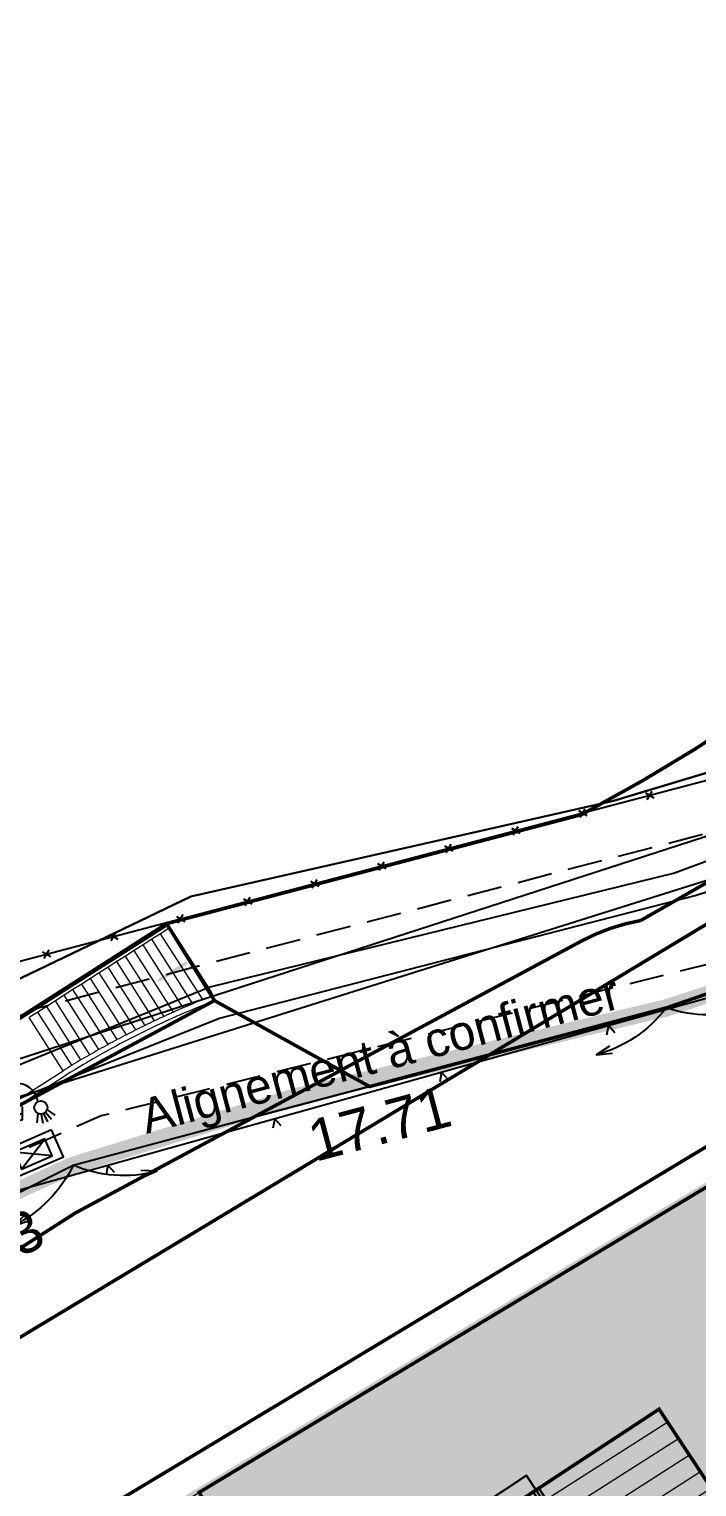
# Model space of a CAD drawing. Header units: metres. Extents: x 394605 to 1395358, y 4171135 to 6406139.
# Drawn here: x 1394401.49 to 1394420.77, y 4172674.77 to 4172716.84 of the extents above; entities that cross this region are included whole.
import ezdxf
from ezdxf.enums import TextEntityAlignment as Align

# ---------------------------------------------------------------- set-up
doc = ezdxf.new("R2010")
doc.units = ezdxf.units.M
doc.header["$LTSCALE"] = 2
for name, pattern in [('AXES2', [1.125, 0.75, -0.125, 0.125, -0.125]), ('CACHE2', [4.762499999999999, 3.175, -1.5875]), ('CACHEX2', [0.75, 0.5, -0.25]), ('Center', [0.03175, 0.00635, -0.0047625, 0.015875, -0.0047625]), ('CONTINU', [0])]:
    doc.linetypes.add(name, pattern=pattern)
for name, color, linetype, lineweight in [('A-DETL-CNTR', 5, 'Center', 5), ('P-Voie', 250, 'Continuous', 9), ('§S achat', 6, 'Continuous', 15)]:
    doc.layers.add(name, color=color, linetype=linetype, lineweight=lineweight)
doc.layers.add('C-Hab', color=7, linetype='Continuous', true_color=0xfbfcc5)
doc.layers.add('H-bati', color=7, linetype='Continuous', true_color=0x857b3d)
doc.layers.add('C-Lot', color=7, linetype='Continuous', true_color=0xeaddbe, transparency=0.5)
for name, color, linetype in [('P-Assiette', 14, 'Continuous'), ('P-Lot', 250, 'Continuous'), ('T-AEP', 140, 'Continuous'), ('T-ARTERE-ORANGE-AERIENNE APPUIS FT ET EDF', 30, 'CONTINU'), ('T-CLOTURES', 7, 'Continuous'), ('T-COTATIONS', 1, 'Continuous'), ('T-FRANCE TELECOM', 3, 'Continuous'), ('T-LEGENDE', 7, 'Continuous'), ('T-LIMITES', 1, 'Continuous'), ('T-PLU', 5, 'Continuous'), ('T-SECTION AH', 3, 'Continuous'), ('T-VOIRIE', 7, 'Continuous')]:
    doc.layers.add(name, color=color, linetype=linetype)
doc.styles.add('Arial 1.0', font='arial.ttf', dxfattribs={"width": 0.99, "height": 0.2})
doc.styles.add('Arial 4.0', font='arial.ttf', dxfattribs={"width": 0.99, "height": 0.8})
pattern_1 = [(266.5102305065259, (379432.3446980148, 6438839.854039512), (0.5704402578887047, -0.03478738535544174), [])]

# ---------------------------------------------------------------- blocks, each defined once
blk = doc.blocks.new('GeoCroix')
at = {"color": 0, "linetype": 'ByBlock', "lineweight": -2}
for p, q in [((-0.5000000000000284, 0.5), (0.4999999999999716, -0.5)), ((-0.5000000000000284, -0.5), (0.4999999999999716, 0.5))]:
    blk.add_line(p, q, dxfattribs=at)
blk = doc.blocks.new('ge13')
for p, q in [((0.8170650000001842, 0.8170750000000079), (0.1829250000000684, 0.182924999999992)), ((0.1829250000000684, 0.8170750000000079), (0.8170650000001842, 0.182924999999992))]:
    blk.add_line(p, q)
for points in [[(0, 0), (0.9999900000001016, 0), (0.9999900000001016, 1), (0, 1)], [(0.1829250000000684, 0.1829250000000684), (0.8170650000000332, 0.1829250000000684), (0.8170650000000332, 0.8170750000000079), (0.1829250000000684, 0.8170750000000079)]]:
    blk.add_lwpolyline(points, close=True)
blk = doc.blocks.new('l014')
at = {"color": 0}
blk.add_line((0, 1.510991), (0, 0.1), dxfattribs=at)
for points in [[(-0.438601, 1.004479), (-0.438601, 1.114712), (0.438601, 1.406335), (0.438601, 1.516569)], [(-0.438601, 0.8942450000000001), (-0.438601, 1.004479), (0.438601, 1.296102), (0.438601, 1.406335)], [(0.700628, 1.399688), (0.684459, 1.240974)], [(0.752708, 1.388229), (0.78082, 1.234594)], [(0.792944, 1.396773), (0.86024, 1.256612)], [(0.830421, 1.422331), (0.931041, 1.303495)], [(0.855244, 1.462269), (0.9848370000000001, 1.372556)]]:
    blk.add_lwpolyline(points, dxfattribs=at)
for centre, radius in [((0.75, 1.5), 0.111803), ((0, 0), 0.1)]:
    blk.add_circle(centre, radius, dxfattribs=at)
blk.add_arc((0.35, 1.55), 0.353553, 8.130102, 188.130102, dxfattribs=at)
blk = doc.blocks.new('GeoPttA')
blk.add_lwpolyline([(-0.5, 1), (0, 0), (0.5, 1)])
blk = doc.blocks.new('Flèche gauche')
at = {"color": 0}
for q in [(0.6106969393718814, 0.2879555129647198), (0.6165316798958774, 0.2149429376847267)]:
    blk.add_line((0.766630682849163, 0.2636774042406193), q, dxfattribs=at)
blk.add_arc((0.7702915626116084, -0.9932779742569885), 1.256960709638412, 90.16687335938703, 127.7937397744664, dxfattribs=at)
blk = doc.blocks.new('Flèche droite')
at = {"color": 0}
for q in [(-0.6106969393718769, 0.2879555129647182), (-0.6165316798958728, 0.2149429376847251)]:
    blk.add_line((-0.7666306828491584, 0.2636774042406178), q, dxfattribs=at)
blk.add_arc((-0.7702915626116056, -0.9932779742569902), 1.256960709638412, 52.2062602255338, 89.8331266406129, dxfattribs=at)
blk = doc.blocks.new('A$Cd02c6d29')
at = {"layer": 'P-Voie', "color": 251, "true_color": 0x636466}
for p, q in [((21.91958504845388, 16.33856192976236), (17.87422312633134, 13.75495071383193)), ((21.74748777877539, 16.05066866893321), (21.49465265870094, 15.88919296767563)), ((22.00032289884984, 16.21214436972514), (21.74748777877539, 16.05066866893321)), ((22.96374351205304, 14.14628204889596), (21.74748777877539, 16.05066866893321)), ((22.96374351205304, 14.14628204889596), (21.74748777877539, 16.05066866893321)), ((21.95449290797114, 16.28390396712348), (21.91958504845388, 16.33856192976236)), ((21.9814698912669, 16.24180576577783), (21.95460016210563, 16.28397231269628)), ((22.00032289884984, 16.21214436972514), (21.98140553873964, 16.24176475871354)), ((23.24755374691449, 14.25925759319216), (22.00032289884984, 16.21214436972514)), ((23.24755374691449, 14.25925759319216), (22.00032289884984, 16.21214436972514)), ((20.98898241831921, 15.56624156609178), (20.73614729824476, 15.40476586483419)), ((21.24181753862649, 15.7277172668837), (20.98898241831921, 15.56624156609178)), ((22.1239265659824, 13.78917084820569), (20.98898241831921, 15.56624156609178)), ((22.1239265659824, 13.78917084820569), (20.98898241831921, 15.56624156609178)), ((21.49465265870094, 15.88919296767563), (21.24181753862649, 15.7277172668837)), ((22.40194161911495, 13.91122036101297), (21.24181753862649, 15.7277172668837)), ((22.40194161911495, 13.91122036101297), (21.24181753862649, 15.7277172668837)), ((22.68187685171142, 14.03026329819113), (21.49465265870094, 15.88919296767563)), ((22.68187685171142, 14.03026329819113), (21.49465265870094, 15.88919296767563)), ((20.48331217817031, 15.24329016404226), (20.23047705786303, 15.08181446325034)), ((20.73614729824476, 15.40476586483419), (20.48331217817031, 15.24329016404226)), ((21.57361636147834, 13.53611572505906), (20.48331217817031, 15.24329016404226)), ((21.57361636147834, 13.53611572505906), (20.48331217817031, 15.24329016404226)), ((21.84782131994143, 13.66413100110367), (20.73614729824476, 15.40476586483419)), ((21.84782131994143, 13.66413100110367), (20.73614729824476, 15.40476586483419)), ((19.72480681771412, 14.75886306073517), (19.47197169740684, 14.59738735947758)), ((19.97764193755575, 14.92033876152709), (19.72480681771412, 14.75886306073517)), ((20.7623204048723, 13.13434698246419), (19.72480681771412, 14.75886306073517)), ((20.7623204048723, 13.13434698246419), (19.72480681771412, 14.75886306073517)), ((20.23047705786303, 15.08181446325034), (19.97764193755575, 14.92033876152709)), ((21.03087337617762, 13.27121201623231), (19.97764193755575, 14.92033876152709)), ((21.03087337617762, 13.27121201623231), (19.97764193755575, 14.92033876152709)), ((21.30130300414748, 13.40513862203807), (20.23047705786303, 15.08181446325034)), ((21.30130300414748, 13.40513862203807), (20.23047705786303, 15.08181446325034)), ((19.21913657733239, 14.43591165868565), (18.96630145725794, 14.27443595789373)), ((19.47197169740684, 14.59738735947758), (19.21913657733239, 14.43591165868565)), ((20.23082005023025, 12.85183980874717), (19.21913657733239, 14.43591165868565)), ((20.23082005023025, 12.85183980874717), (19.21913657733239, 14.43591165868565)), ((20.49563780194148, 12.99455336714163), (19.47197169740684, 14.59738735947758)), ((20.49563780194148, 12.99455336714163), (19.47197169740684, 14.59738735947758)), ((18.46063121687621, 13.95148455584422), (18.20779609680176, 13.79000885458663)), ((18.71346633695066, 14.11296025663614), (18.46063121687621, 13.95148455584422)), ((19.44751208554953, 12.4062480814755), (18.46063121687621, 13.95148455584422)), ((19.44751208554953, 12.4062480814755), (18.46063121687621, 13.95148455584422)), ((18.96630145725794, 14.27443595789373), (18.71346633695066, 14.11296025663614)), ((19.70676082582213, 12.557681475766), (18.71346633695066, 14.11296025663614)), ((19.70676082582213, 12.557681475766), (18.71346633695066, 14.11296025663614)), ((19.96786239347421, 12.70621375413612), (18.96630145725794, 14.27443595789373)), ((19.96786239347421, 12.70621375413612), (18.96630145725794, 14.27443595789373)), ((23.27124138595536, 14.19872747035697), (23.24755374691449, 14.25925759319216)), ((23.28946264693514, 14.15216583805159), (23.27124138595536, 14.19872747035697)), ((23.28841680381447, 14.15483832918108), (23.27228722907603, 14.19605497922748)), ((23.30221752962098, 14.11957269487903), (23.28946264693514, 14.15216583805159)), ((18.20779609680176, 13.79000885458663), (17.95496097672731, 13.62853315379471)), ((18.93456371221691, 12.09469261998311), (17.95496097672731, 13.62853315379471)), ((19.19011364574544, 12.25191752612591), (18.20779609680176, 13.79000885458663)), ((19.19011364574544, 12.25191752612591), (18.20779609680176, 13.79000885458663)), ((17.44075777800754, 11.14062197413296), (18.93458022945561, 12.09466675808653)), ((17.52149562863633, 11.01420441409573), (19.01391599141061, 11.96735374024138))]:
    blk.add_line(p, q, dxfattribs=at)
at = {"layer": 'P-Voie', "color": 251, "true_color": 0x636466, "flags": 128}
blk.add_lwpolyline([(22.51343720732257, 15.22159881098196, 0.09999999999999999, 0.09999999999999999, 0), (22.08232173812576, 14.94748158147559, 0.4, 0, 0), (21.63306045159698, 14.6618266524747, 0, 0, 0)], format="xyseb", dxfattribs=at)
at = {"layer": 'P-Voie', "color": 251, "true_color": 0x636466}
for radius, start, end in [(26.22723152366476, 113.3699799363629, 114.0332812749574), (26.22723152390949, 112.7054332141827, 113.3699799363629), (26.22723152399713, 112.0395441160063, 112.7054332141827), (26.22723152392653, 111.3722139616821, 112.0395441160063), (26.22723152378284, 115.3565279101964, 116.0166598125796), (26.22723152380166, 114.6954326189666, 115.3565279101964), (26.22723152377118, 114.0332812749574, 114.6954326189666), (26.22723152402878, 117.3343982578541, 117.9921846728837), (26.22723152409205, 116.6759197957927, 117.3343982578541), (26.2272315239795, 116.0166598125796, 116.6759197957927), (26.22723152382747, 119.3060350618078, 119.9622742405889), (26.22723152377277, 118.6493676494032, 119.3060350618078), (26.22723152395431, 117.9921846728837, 118.6493676494032), (26.22723152380784, 121.2738145323035, 121.9292880929861), (26.22723152385024, 120.6181719345228, 121.2738145323035), (26.22723152393255, 119.9622742405889, 120.6181719345228)]:
    blk.add_arc((32.80541833257303, -10.16439688298851), radius, start, end, dxfattribs=at)
blk.add_open_spline([(23.30221752962098, 14.11957269487903, 53.18240247563517), (22.5564742165152, 13.82773620449007, 53.18240247563517), (21.09189379052259, 13.17531121149659, 53.18240247563517), (19.69354579225183, 12.39091522013769, 53.18240247563517), (19.01389454794116, 11.96738740243018, 53.18240247563517)], degree=3, dxfattribs=at)
blk = doc.blocks.new('Maison2')
at = {"layer": 'C-Hab', "true_color": 0xebe4e0}
h = blk.add_hatch(color=254, dxfattribs=at)
h.dxf.hatch_style = 1
h.paths.add_polyline_path([(379591.4384184218, 6438838.146923824), (379588.4473754718, 6438838.378691342), (379587.808642001, 6438829.864623243), (379590.8002352559, 6438829.640191077)])
at = {"layer": 'C-Hab', "lineweight": 9, "true_color": 0x939598}
h = blk.add_hatch(dxfattribs=at)
h.set_pattern_fill('ANSI31', color=252, scale=0.18, angle=225)
h.set_pattern_definition(pattern_1)
h.paths.add_polyline_path([(379603.4042770808, 6438837.219723043), (379591.4384184218, 6438838.146923824), (379591.1193268389, 6438833.893557445), (379603.084215294, 6438832.981797658)])
h = blk.add_hatch(dxfattribs=at)
h.set_pattern_fill('ANSI31', color=252, scale=0.18, angle=225)
h.set_pattern_definition(pattern_1)
h.paths.add_polyline_path([(379603.0842152924, 6438832.98179766), (379591.1193268391, 6438833.89355745), (379590.8002352559, 6438829.640191077), (379602.7666991908, 6438828.743675022)])
h = blk.add_hatch(color=252, dxfattribs=at)
h.dxf.hatch_style = 1
h.paths.add_polyline_path([(379603.582769862, 6438832.943806333), (379603.0842152923, 6438832.981797662), (379602.9721031893, 6438831.485354366), (379603.4687958747, 6438831.448142624)])
at = {"layer": 'C-Hab', "color": 251, "true_color": 0x636466, "flags": 128}
for points in [[(379590.8002352559, 6438829.640191077), (379587.808642001, 6438829.864623243), (379588.4473754718, 6438838.378691342), (379591.4384184218, 6438838.146923824)], [(379591.1193268389, 6438833.893557451), (379603.0842152924, 6438832.981797662)], [(379591.1269251046, 6438833.993268365), (379603.0918135581, 6438833.081508576)], [(379591.1117285732, 6438833.793846536), (379603.0766170266, 6438832.882086747)], [(379603.0842152924, 6438832.981797662), (379603.582769862, 6438832.943806333), (379603.4687958747, 6438831.448142624), (379602.9721031892, 6438831.485354366)]]:
    blk.add_lwpolyline(points, dxfattribs=at)
at = {"layer": 'C-Hab', "color": 251, "true_color": 0x636466, "const_width": 0.1, "flags": 128}
blk.add_lwpolyline([(379603.4017313943, 6438837.219920301), (379591.4384184218, 6438838.146923824), (379590.8002352559, 6438829.640191077), (379602.7666991904, 6438828.743675023)], close=True, dxfattribs=at)

msp = doc.modelspace()

# ---------------------------------------------------------------- hatches: boundary and pattern name
at = {"layer": 'C-Lot', "transparency": 33554585}
h = msp.add_hatch(color=256, dxfattribs=at)
h.dxf.hatch_style = 1
h.paths.add_polyline_path([(1394437.325364773, 4172693.217688191), (1394406.398498518, 4172674.608093957), (1394419.919991019, 4172653.047242631), (1394450.406252012, 4172672.066557277)])

# ---------------------------------------------------------------- linework, layer by layer
at = {"layer": 'A-DETL-CNTR', "color": 1, "const_width": 0.1, "flags": 128}
for points in [[(1394383.513008299, 4172677.798830345), (1394385.292814464, 4172674.998359508), (1394391.875432556, 4172679.180767092), (1394395.480224645, 4172682.133741907), (1394401.058885147, 4172685.696609735), (1394406.839607048, 4172688.801978016), (1394406.694259929, 4172689.083652899), (1394405.456974567, 4172691.02096725), (1394417.441255765, 4172694.169804447), (1394419.199590958, 4172695.14877324), (1394420.693481681, 4172696.047690704, 0.0753682604577246), (1394422.289831086, 4172697.370974223, -0.1553460685971902), (1394432.455605026, 4172704.999103771), (1394453.170782595, 4172712.23393748), (1394466.019533359, 4172715.310641293), (1394494.487424075, 4172720.84848088, 0.2336934109587254), (1394500.115031875, 4172725.557600082, -0.09362996433074415)], [(1394383.603375866, 4172677.656639729), (1394386.738503789, 4172679.648870176), (1394373.511583159, 4172700.332025694), (1394373.504084101, 4172700.34277326), (1394370.40408402, 4172698.362922655), (1394368.703723084, 4172701.025304869), (1394368.720867715, 4172701.036198078), (1394367.469725126, 4172703.075132241), (1394371.510328741, 4172705.655079245), (1394372.195263924, 4172706.092520016, 0.1373888358923048), (1394374.863917879, 4172709.078337374), (1394375.355734969, 4172710.046960515, -0.3533850581582378), (1394377.678697178, 4172711.088777429), (1394378.024016239, 4172710.915602711), (1394380.919254357, 4172716.683756046, 0.04955931980588365), (1394382.633487493, 4172721.154326967), (1394384.921248961, 4172720.034483917), (1394376.890422414, 4172704.100222567), (1394377.024973249, 4172704.03240971), (1394376.65867783, 4172703.313655119), (1394377.092423377, 4172702.634507293), (1394376.877580992, 4172702.49729574), (1394390.116894559, 4172681.79540321), (1394390.186192187, 4172681.839432944), (1394390.442488306, 4172681.436052968), (1394405.456974567, 4172691.020967252)], [(1394383.513008299, 4172677.798830345), (1394379.292805341, 4172675.117433883), (1394382.94925627, 4172669.362609548), (1394393.930323225, 4172676.339665954), (1394397.538399515, 4172679.295331122), (1394402.83150058, 4172682.675804792), (1394417.429356314, 4172690.517683184, -0.07985228092354561), (1394419.143817274, 4172691.111817477), (1394421.973524504, 4172692.733146466, 0.07891721944491742), (1394425.046625896, 4172695.207149178, -0.157744845191803), (1394433.607988467, 4172701.694256966), (1394454.157836343, 4172708.871348363), (1394466.761563496, 4172711.889379928), (1394480.982039699, 4172714.655679576), (1394495.202515902, 4172717.421979224)]]:
    msp.add_lwpolyline(points, format="xyb", dxfattribs=at)
at = {"layer": 'P-Assiette', "color": 5, "linetype": 'AXES2', "const_width": 0.1, "flags": 128}
msp.add_lwpolyline([(1394250.654391782, 4172559.257968887), (1394238.637303023, 4172577.792331588), (1394128.404523925, 4172507.671603328), (1394147.649545028, 4172476.792660683), (1394117.164937723, 4172457.573641133), (1394114.068298324, 4172455.797189467), (1394097.658499103, 4172445.550561412), (1394093.452798637, 4172442.980400229), (1394081.174924818, 4172435.543757495), (1394062.517214853, 4172466.292353548), (1393968.963372935, 4172405.089883558), (1393996.164114018, 4172363.787044582, 0.2451148996452972), (1394041.343013729, 4172339.838772086), (1394055.951668356, 4172341.733709279), (1394080.920404921, 4172357.240865298), (1394099.105167016, 4172392.610838602), (1394105.605759834, 4172404.629870013), (1394119.773295746, 4172401.775575687), (1394107.166651802, 4172345.15244743), (1394103.625529425, 4172329.247387574), (1394312.242124981, 4172367.689079942), (1394314.315267435, 4172368.062079028), (1394442.293353053, 4172391.233844796), (1394437.661810207, 4172428.197545753), (1394453.342831506, 4172446.106094132), (1394491.370448428, 4172404.047316129), (1394502.24, 4172424.82), (1394517.362471407, 4172452.738915077), (1394532.998937, 4172481.931088), (1394503.977492588, 4172522.855508561), (1394480.128329062, 4172556.743597354), (1394522.731164701, 4172583.690888448), (1394527.850203259, 4172586.600347714), (1394576.299408647, 4172613.24522851), (1394514.555091345, 4172706.561540184), (1394498.289987989, 4172702.817327135), (1394473.6983421, 4172686.985991447), (1394470.220519065, 4172684.765460341), (1394454.085177486, 4172674.458628069), (1394450.418127508, 4172672.059524063), (1394436.654686438, 4172694.371150878), (1394419.88, 4172688.59), (1394411.32, 4172686.32), (1394406.839607056, 4172688.801978001), (1394405.474359256, 4172690.993501293), (1394390.442419065, 4172681.435915991), (1394376.877580925, 4172702.497295844), (1394377.092354137, 4172702.634370316), (1394376.658581886, 4172703.313559951), (1394377.024973728, 4172704.032409539), (1394376.890353173, 4172704.10008559), (1394384.921179883, 4172720.034346858), (1394382.540852633, 4172721.199671148, -0.07601990847011447), (1394380.919254357, 4172716.683756046), (1394378.024016239, 4172710.91560271), (1394377.678697178, 4172711.088777429, 0.3568039648840056), (1394375.35573497, 4172710.046960516), (1394374.863917812, 4172709.078337478, -0.1328939847265919), (1394372.195263923, 4172706.092520015), (1394367.469613723, 4172703.075061257), (1394370.403972636, 4172698.362851665), (1394373.556899518, 4172700.376411675), (1394386.599067974, 4172679.559923975), (1394379.292805274, 4172675.117433987), (1394382.36792408, 4172670.277558141), (1394379.08, 4172666.89), (1394371.097642418, 4172655.396129106), (1394387.252573622, 4172629.636282238), (1394407.668400929, 4172597.091956606), (1394370.460096621, 4172572.154259377), (1394344.014465744, 4172618.613071928), (1394319.657569873, 4172603.141925841), (1394312.897521203, 4172598.837056734), (1394282.157504214, 4172579.428347709), (1394265.735900453, 4172568.99882203), (1394261.502976032, 4172566.293857383), (1394250.659526406, 4172559.249897039)], format="xyb", dxfattribs=at)
at = {"layer": 'P-Assiette', "linetype": 'AXES2', "flags": 128}
msp.add_lwpolyline([(1394250.654391782, 4172559.257968887, 0.25, 0.25, 0), (1394238.637303023, 4172577.792331588, 0.25, 0.25, 0), (1394128.404523925, 4172507.671603328, 0.25, 0.25, 0), (1394147.649545028, 4172476.792660683, 0.25, 0.25, 0), (1394117.164937723, 4172457.573641133, 0.25, 0.25, 0), (1394114.068298324, 4172455.797189467, 0.25, 0.25, 0), (1394097.658499103, 4172445.550561412, 0.25, 0.25, 0), (1394093.452798637, 4172442.980400229, 0.25, 0.25, 0), (1394081.174924818, 4172435.543757495, 0.25, 0.25, 0), (1394062.517214853, 4172466.292353548, 0.25, 0.25, 0), (1393968.963372935, 4172405.089883558, 0.25, 0.25, 0), (1393996.164114018, 4172363.787044582, 0.25, 0.25, 0.2451148996494289), (1394041.343013729, 4172339.838772086, 0.25, 0.25, 0), (1394055.951668356, 4172341.733709279, 0.25, 0.25, 0), (1394080.920404921, 4172357.240865298, 0.25, 0.25, 0), (1394099.105167016, 4172392.610838602, 0.25, 0.25, 0), (1394105.605759834, 4172404.629870013, 0.25, 0.25, 0), (1394119.773295746, 4172401.775575687, 0.25, 0.25, 0), (1394107.166651802, 4172345.15244743, 0.25, 0.25, 0), (1394103.625529425, 4172329.247387574, 0.25, 0.25, 0), (1394312.242124981, 4172367.689079942, 0.25, 0.25, 0), (1394314.315267435, 4172368.062079028, 0.25, 0.25, 0), (1394442.293353053, 4172391.233844796, 0.25, 0.25, 0), (1394437.661810207, 4172428.197545753, 0.25, 0.25, 0), (1394453.342831506, 4172446.106094132, 0.25, 0.25, 0), (1394491.370448428, 4172404.047316129, 0.25, 0.25, 0), (1394502.24, 4172424.82, 0.25, 0.25, 0), (1394517.362471407, 4172452.738915077, 0.25, 0.25, 0), (1394532.998937, 4172481.931088, 0.25, 0.25, 0), (1394503.977492588, 4172522.855508561, 0.25, 0.25, 0), (1394480.128329062, 4172556.743597354, 0.25, 0.25, 0), (1394522.731164701, 4172583.690888448, 0.25, 0.25, 0), (1394527.850203259, 4172586.600347714, 0.25, 0.25, 0), (1394576.299408647, 4172613.24522851, 0.25, 0.25, 0), (1394514.555091345, 4172706.561540184, 0.25, 0.25, 0), (1394498.289987989, 4172702.817327135, 0.25, 0.25, 0), (1394473.6983421, 4172686.985991447, 0.25, 0.25, 0), (1394470.220519065, 4172684.765460341, 0.25, 0.25, 0), (1394454.085177486, 4172674.458628069, 0.25, 0.25, 0), (1394450.418127508, 4172672.059524063, 0.25, 0.25, 0), (1394437.349774898, 4172693.232376473, 0.25, 0.25, 0), (1394376.656006371, 4172656.711172044, 0.25, 0.25, 0), (1394371.532093361, 4172654.691432619, 0.25, 0.25, 0), (1394387.252573622, 4172629.636282238, 0.25, 0.25, 0), (1394407.668400929, 4172597.091956606, 0.25, 0.25, 0), (1394370.460096621, 4172572.154259377, 0.25, 0.25, 0), (1394344.014465744, 4172618.613071928, 0.25, 0.25, 0), (1394319.657569873, 4172603.141925841, 0.25, 0.25, 0), (1394312.897521203, 4172598.837056734, 0.25, 0.25, 0), (1394282.157504214, 4172579.428347709, 0.25, 0.25, 0), (1394265.735900453, 4172568.99882203, 0.25, 0.25, 0), (1394261.502976032, 4172566.293857383, 0.25, 0.25, 0), (1394250.659526406, 4172559.249897039, 0, 0, 0)], format="xyseb", dxfattribs=at)
at = {"layer": 'P-Lot', "color": 1, "const_width": 0.1, "flags": 128}
msp.add_lwpolyline([(1394406.398498119, 4172674.608094593), (1394421.069082534, 4172683.435811598), (1394437.349774499, 4172693.232377109), (1394450.418127109, 4172672.059524699), (1394419.921915848, 4172653.044173372), (1394406.398498518, 4172674.608093957)], dxfattribs=at)
at = {"layer": 'P-Voie', "color": 215, "linetype": 'CONTINU', "ltscale": 0.5, "true_color": 0xa953a0, "const_width": 0.1, "flags": 128}
for points in [[(1394495.202515836, 4172717.421979328), (1394480.982039633, 4172714.65567968), (1394466.76156343, 4172711.889380033), (1394454.157836277, 4172708.871348467), (1394433.6079884, 4172701.69425707, 0.157744845191803), (1394425.046625829, 4172695.207149283, -0.07891721944491742), (1394421.973524438, 4172692.733146571), (1394419.143817207, 4172691.111817582, 0.07985228092354561), (1394417.429356248, 4172690.517683288), (1394402.831500513, 4172682.675804896), (1394397.538399449, 4172679.295331226), (1394393.930323158, 4172676.339666058), (1394382.949256203, 4172669.362609653), (1394379.292805274, 4172675.117433987), (1394383.513008233, 4172677.79883045), (1394385.292814397, 4172674.998359613), (1394391.875432489, 4172679.180767197), (1394395.480224578, 4172682.133742012), (1394401.058885081, 4172685.696609839), (1394406.839606981, 4172688.80197812), (1394406.694259862, 4172689.083653003), (1394405.456974501, 4172691.020967355), (1394417.441255699, 4172694.169804552), (1394419.199590891, 4172695.148773345), (1394420.693481615, 4172696.047690808, 0.0753682604577246), (1394422.28983102, 4172697.370974327, -0.1553460685971902), (1394432.45560496, 4172704.999103875), (1394453.170782528, 4172712.233937585), (1394466.019533293, 4172715.310641398), (1394494.487424009, 4172720.848480985, 0.2336934109587254), (1394500.115031808, 4172725.557600186)], [(1394353.690753016, 4172652.036740466), (1394372.660183134, 4172661.927595596, 0.01526647897030408), (1394373.512150115, 4172662.405448325), (1394423.013612739, 4172692.191917013, 0.08067360565127625), (1394425.806868745, 4172694.557510388, -0.1587600092663544), (1394433.937710279, 4172700.750178954), (1394454.439851613, 4172707.910608708), (1394466.973572021, 4172710.911876775), (1394490.169861357, 4172715.4242353, 0.2022944045986822), (1394499.821964157, 4172721.965220613)], [(1394355.100617124, 4172649.289372794), (1394374.971882337, 4172657.12221026, 0.04157682936021188), (1394377.353756564, 4172658.298109532), (1394425.849328581, 4172687.47930461, 0.08567945433405395), (1394430.204190814, 4172691.242403691, -0.1640219946989169), (1394435.75118072, 4172695.557749372), (1394455.990936068, 4172702.626540093), (1394468.139619379, 4172705.535608916), (1394491.220086041, 4172710.025436535), (1394495.539578592, 4172710.865704507)]]:
    msp.add_lwpolyline(points, format="xyb", dxfattribs=at)
msp.add_lwpolyline([(1394405.456974501, 4172691.020967356), (1394406.839606981, 4172688.80197812), (1394401.058885081, 4172685.696609839), (1394395.480224578, 4172682.133742012), (1394391.875432489, 4172679.180767197), (1394385.292814397, 4172674.998359613), (1394383.6033758, 4172677.656639833), (1394386.738503722, 4172679.64887028), (1394373.511583093, 4172700.332025799), (1394373.504084035, 4172700.342773364), (1394370.404083954, 4172698.362922759), (1394368.703723017, 4172701.025304974), (1394368.720867648, 4172701.036198182), (1394367.469725059, 4172703.075132346), (1394371.510328674, 4172705.655079349), (1394372.195263857, 4172706.09252012, 0.1373888358923048), (1394374.863917812, 4172709.078337478), (1394375.355734903, 4172710.04696062, -0.3533850581582378), (1394377.678697112, 4172711.088777533), (1394378.024016172, 4172710.915602815), (1394380.91925429, 4172716.68375615, 0.04955931980588365), (1394382.633487427, 4172721.154327072), (1394384.921248894, 4172720.034484021), (1394376.890422348, 4172704.100222671), (1394377.024973182, 4172704.032409814), (1394376.658677764, 4172703.313655223), (1394377.092423311, 4172702.634507398), (1394376.877580925, 4172702.497295844), (1394390.116894493, 4172681.795403314), (1394390.18619212, 4172681.839433048), (1394390.442488239, 4172681.436053072)], format="xyb", close=True, dxfattribs=at)
at = {"layer": 'T-AEP', "flags": 128}
msp.add_lwpolyline([(1393889.658282804, 4172359.767046581), (1394061.030946006, 4172468.843995989), (1394126.693718868, 4172510.723799869), (1394237.447149459, 4172581.043703953), (1394368.739655357, 4172659.249344094), (1394398.862496916, 4172685.298756805), (1394454.579196066, 4172702.832575134), (1394517.405268833, 4172716.206194914), (1394594.699773542, 4172603.371935329)], dxfattribs=at)
at = {"layer": 'T-ARTERE-ORANGE-AERIENNE APPUIS FT ET EDF', "flags": 128}
msp.add_lwpolyline([(1394492.861818001, 4172708.909761084), (1394400.546609121, 4172683.150385631), (1394352.754321794, 4172645.952986461), (1394238.107792332, 4172577.466839934), (1394193.209164054, 4172548.856226985), (1394142.060539019, 4172515.954513855), (1394095.080485926, 4172487.52987758)], dxfattribs=at)
at = {"layer": 'T-CLOTURES', "linetype": 'Continuous', "flags": 128}
msp.add_lwpolyline([(1394383.169688331, 4172681.145062478), (1394396.61611085, 4172688.722987523), (1394423.936383844, 4172695.919354767)], dxfattribs=at)
at = {"layer": 'T-FRANCE TELECOM', "flags": 128}
msp.add_lwpolyline([(1394498.683369125, 4172713.86322227), (1394452.818946525, 4172703.832105229), (1394398.334229996, 4172686.189896313), (1394364.868525322, 4172658.685947403), (1394237.942268952, 4172582.567822999)], dxfattribs=at)
at = {"layer": 'T-LIMITES', "const_width": 0.05, "flags": 128}
for points in [[(1394576.294274024, 4172613.253300358), (1394514.549956721, 4172706.569612032), (1394514.549956721, 4172706.569612032), (1394498.284853365, 4172702.825398983), (1394473.693207476, 4172686.994063294), (1394470.215384442, 4172684.773532189), (1394454.080042863, 4172674.466699917), (1394450.412992884, 4172672.06759591), (1394436.654686438, 4172694.371150878), (1394419.88, 4172688.59), (1394402.76, 4172684.05), (1394396.92, 4172681.12), (1394390.66, 4172677.44), (1394384.69, 4172672.67), (1394379.08, 4172666.89), (1394370.983895398, 4172655.577505239), (1394387.247438999, 4172629.644354085), (1394407.663266306, 4172597.100028454)], [(1394576.294274024, 4172613.253300358), (1394514.549956721, 4172706.569612032), (1394498.284853365, 4172702.825398983), (1394473.693207476, 4172686.994063294), (1394470.215384442, 4172684.773532189), (1394454.080042863, 4172674.466699917), (1394450.412992884, 4172672.06759591), (1394436.654686438, 4172694.371150878), (1394419.88, 4172688.59), (1394402.76, 4172684.05), (1394396.92, 4172681.12), (1394390.66, 4172677.44), (1394384.69, 4172672.67), (1394379.08, 4172666.89), (1394370.983895398, 4172655.577505239), (1394387.247438999, 4172629.644354085), (1394407.663266306, 4172597.100028454)]]:
    msp.add_lwpolyline(points, dxfattribs=at)
at = {"layer": 'T-PLU', "const_width": 0.5, "flags": 128}
msp.add_lwpolyline([(1394551.735477918, 4172650.640567048), (1394433.644418534, 4172570.393630268), (1394416.41, 4172596.95), (1394408.888830797, 4172592.34828735), (1394369.756686626, 4172654.242684416), (1394379.08, 4172666.89), (1394384.632610306, 4172672.914084168), (1394390.66, 4172677.44), (1394396.887342921, 4172681.366257079), (1394402.76, 4172684.05), (1394409.143672243, 4172686.01427358), (1394419.88, 4172688.59), (1394436.564459106, 4172694.028588471), (1394456.334642599, 4172701.658781213), (1394493.24, 4172709.68), (1394497.570702548, 4172703.08761527), (1394514.579486654, 4172706.825974194)], close=True, dxfattribs=at)
at = {"layer": 'T-SECTION AH', "color": 45, "flags": 128}
for points in [[(1394686.52, 4172836.86), (1394625.86, 4172797.56), (1394608.46, 4172786.45), (1394537.25, 4172741.23), (1394524.6, 4172735.05), (1394510.34, 4172723.13), (1394487.95, 4172712.05), (1394462.2, 4172706.78), (1394440.9, 4172700.16), (1394420.12, 4172692.48), (1394406.71, 4172689.19), (1394395.39, 4172684.57), (1394387.49, 4172679.66), (1394382.47, 4172675.25), (1394376.38, 4172669.54), (1394366.84, 4172657.84), (1394330.22, 4172639.29), (1394322.6, 4172636.74), (1394236.35, 4172581.42), (1394181.76, 4172546.79), (1394149.06, 4172525.6)], [(1394298.8, 4172619.74), (1394323.01, 4172635.31), (1394329.62, 4172637.6), (1394356.12, 4172650.08), (1394366.42, 4172655.94), (1394367.82, 4172656.94), (1394377.25, 4172668.46), (1394383.7, 4172674.99), (1394392.08, 4172681.36), (1394401.33, 4172686.03), (1394406.99, 4172688.29), (1394420.72, 4172691.83), (1394428.54, 4172694.37), (1394435.84, 4172696.89), (1394451.24, 4172702.55), (1394461.71, 4172705.53), (1394487.82, 4172711.15), (1394503.05, 4172718.22), (1394509.79, 4172721.22), (1394525.37, 4172733.94), (1394538.52, 4172740.36), (1394563.53, 4172756.41), (1394601.52, 4172780.63), (1394639.31, 4172804.81)], [(1394308.13, 4172630.15), (1394324.08, 4172640.27), (1394327.5, 4172640.86), (1394338.42, 4172646.1), (1394345.36, 4172649.29), (1394358.12, 4172655.73), (1394363.58, 4172659.89), (1394370.69, 4172666.89), (1394379.49, 4172675.87), (1394385.65, 4172681.17), (1394390.24, 4172684.17), (1394406.16, 4172691.81), (1394418.36, 4172694.57), (1394428.24, 4172697.54), (1394449.96, 4172705.87), (1394465.39, 4172709.39), (1394486.68, 4172714.29), (1394487.06, 4172715.8), (1394493.13, 4172736.61), (1394518.82, 4172738.36)], [(1394308.13, 4172630.15), (1394324.08, 4172640.27), (1394327.5, 4172640.86), (1394338.42, 4172646.1), (1394345.36, 4172649.29), (1394358.12, 4172655.73), (1394363.58, 4172659.89), (1394370.69, 4172666.89), (1394379.49, 4172675.87), (1394385.65, 4172681.17), (1394390.24, 4172684.17), (1394406.16, 4172691.81), (1394418.36, 4172694.57), (1394428.24, 4172697.54), (1394449.96, 4172705.87), (1394465.39, 4172709.39), (1394486.68, 4172714.29), (1394487.06, 4172715.8), (1394493.13, 4172736.61), (1394518.82, 4172738.36)], [(1394308.13, 4172630.15), (1394324.08, 4172640.27), (1394327.5, 4172640.86), (1394338.42, 4172646.1), (1394345.36, 4172649.29), (1394358.12, 4172655.73), (1394363.58, 4172659.89), (1394370.69, 4172666.89), (1394379.49, 4172675.87), (1394385.65, 4172681.17), (1394390.24, 4172684.17), (1394406.16, 4172691.81), (1394418.36, 4172694.57), (1394428.24, 4172697.54), (1394449.96, 4172705.87), (1394465.39, 4172709.39), (1394486.68, 4172714.29), (1394487.06, 4172715.8), (1394493.13, 4172736.61), (1394518.82, 4172738.36)], [(1394370.26, 4172654.19), (1394379.08, 4172666.89), (1394384.69, 4172672.67), (1394390.66, 4172677.44), (1394396.92, 4172681.12), (1394402.76, 4172684.05), (1394408.99, 4172685.72), (1394419.88, 4172688.59), (1394436.45, 4172694.21), (1394456.22, 4172701.17), (1394493.24, 4172709.68), (1394486.68, 4172714.29), (1394465.39, 4172709.39), (1394449.96, 4172705.87), (1394428.24, 4172697.54), (1394418.36, 4172694.57), (1394406.16, 4172691.81), (1394390.24, 4172684.17), (1394385.65, 4172681.17), (1394379.49, 4172675.87), (1394370.69, 4172666.89)], [(1394407.46, 4172594.83), (1394370.26, 4172654.19), (1394379.08, 4172666.89), (1394384.69, 4172672.67), (1394390.66, 4172677.44), (1394396.92, 4172681.12), (1394402.76, 4172684.05), (1394408.99, 4172685.72), (1394419.88, 4172688.59), (1394436.45, 4172694.21), (1394450.4, 4172672.1), (1394497.62, 4172703.12), (1394514.51, 4172706.63), (1394568.25, 4172625.06), (1394576.14, 4172613.1)]]:
    msp.add_lwpolyline(points, dxfattribs=at)
at = {"layer": 'T-VOIRIE', "linetype": 'CACHEX2', "flags": 128}
for points in [[(1394349.817154068, 4172650.23174185), (1394360.860630245, 4172656.611715962), (1394368.837184153, 4172663.519805958), (1394376.727757757, 4172671.625429631), (1394384.654125254, 4172679.059469744), (1394391.910197811, 4172684.358425456), (1394401.763067605, 4172688.595551637), (1394421.182093796, 4172693.669745071), (1394437.787406206, 4172699.448985705), (1394454.033918422, 4172705.588994201)], [(1394349.817154068, 4172650.23174185), (1394360.860630245, 4172656.611715962), (1394368.837184153, 4172663.519805958), (1394376.727757757, 4172671.625429631), (1394384.654125254, 4172679.059469744), (1394391.910197811, 4172684.358425456), (1394401.763067605, 4172688.595551637), (1394421.182093796, 4172693.669745071), (1394437.787406206, 4172699.448985705), (1394454.033918422, 4172705.588994201)], [(1394351.322900043, 4172647.45824387), (1394362.819793867, 4172653.479347292), (1394371.90021816, 4172661.097790265), (1394379.293479885, 4172668.97486109), (1394393.941752291, 4172681.256921752), (1394403.571167266, 4172685.481159148), (1394421.960175877, 4172690.078026463), (1394438.696349482, 4172696.196602718), (1394455.730117917, 4172702.345811866)], [(1394351.322900043, 4172647.45824387), (1394362.819793867, 4172653.479347292), (1394371.90021816, 4172661.097790265), (1394379.293479885, 4172668.97486109), (1394393.941752291, 4172681.256921752), (1394403.571167266, 4172685.481159148), (1394421.960175877, 4172690.078026463), (1394438.696349482, 4172696.196602718), (1394455.730117917, 4172702.345811866)]]:
    msp.add_lwpolyline(points, dxfattribs=at)
at = {"layer": '§S achat', "flags": 128}
msp.add_lwpolyline([(1394437.325364773, 4172693.217688191), (1394436.654146021, 4172694.272268116), (1394436.450000015, 4172694.210000007), (1394419.880000002, 4172688.589999997), (1394402.759999999, 4172684.049999999), (1394396.919999994, 4172681.119999994), (1394390.659999999, 4172677.440000002), (1394384.690000002, 4172672.670000001), (1394379.08, 4172666.889999999), (1394370.26, 4172654.190000001), (1394376.656006371, 4172656.711172044)], close=True, dxfattribs=at)

# ---------------------------------------------------------------- block references
at = {"layer": 'H-bati', "xscale": -1, "rotation": 299.0494417690549}
msp.add_blockref('Maison2', (-4050096.638506353, 714358.6893842523), dxfattribs=at)
at = {"layer": 'P-Voie', "color": 40, "true_color": 0xf8d731}
msp.add_blockref('A$Cd02c6d29', (1394383.537320277, 4172674.682268344), dxfattribs=at)
at = {"layer": 'T-ARTERE-ORANGE-AERIENNE APPUIS FT ET EDF', "xscale": 0.25, "yscale": 0.25, "zscale": 0.25, "rotation": 195.5910786469411}
for p in [(1394418.213474845, 4172688.080098002), (1394413.397452706, 4172686.736248771), (1394408.581430567, 4172685.39239954), (1394403.765408428, 4172684.048550309)]:
    msp.add_blockref('GeoPttA', p, dxfattribs=at)
at = {"layer": 'T-CLOTURES', "xscale": 0.2, "yscale": 0.2, "zscale": 0.2, "rotation": 14.75694186737634}
for p in [(1394419.404071876, 4172694.725509399), (1394417.470041707, 4172694.216071174), (1394415.536011538, 4172693.70663295), (1394413.601981368, 4172693.197194726), (1394411.667951199, 4172692.687756502), (1394409.73392103, 4172692.178318277), (1394407.799890861, 4172691.668880053), (1394405.865860691, 4172691.159441829), (1394403.931830522, 4172690.650003605), (1394401.997800353, 4172690.14056538)]:
    msp.add_blockref('GeoCroix', p, dxfattribs=at)
at = {"layer": 'T-COTATIONS', "xscale": 3, "yscale": -3, "zscale": 3}
for name, p, rotation in [('Flèche gauche', (1394419.88, 4172688.59), 19.01576451269692), ('Flèche droite', (1394419.88, 4172688.59), 14.85223336124141), ('Flèche gauche', (1394402.76, 4172684.05), 14.85223336124141), ('Flèche droite', (1394402.76, 4172684.05), 26.64348477293841)]:
    msp.add_blockref(name, p, dxfattribs=dict(at, rotation=rotation))
at = {"layer": 'T-FRANCE TELECOM', "xscale": 1.529939160971774, "yscale": 0.8458322275064788, "rotation": 203.6343965971615}
msp.add_blockref('ge13', (1394402.13937174, 4172685.070649522), dxfattribs=at)
at = {"layer": 'T-LEGENDE', "color": 1, "xscale": 1.711188455080918, "yscale": 1.711188455080918, "zscale": 1.711188455080918}
msp.add_blockref('l014', (1394400.546609121, 4172683.150385631), dxfattribs=at)

# ---------------------------------------------------------------- texts
at = {"layer": 'T-COTATIONS', "style": 'Arial 1.0', "width": 0.99}
for s, rotation, p in [('17.71', 14.85223336124141, (1394411.448163525, 4172685.836704944)), ('6.53', 26.64348477293841, (1394400.06421879, 4172682.138092924))]:
    msp.add_text(s, height=1.2, rotation=rotation, dxfattribs=at).set_placement(p, align=Align.TOP_CENTER)
at = {"layer": 'T-LIMITES', "linetype": 'CACHE2', "style": 'Arial 4.0', "width": 0.99}
for p in [(1394404.875497283, 4172684.950505684), (1394404.875497282, 4172684.950505684), (1394404.875497283, 4172684.950505684)]:
    msp.add_text('Alignement à confirmer', height=1, rotation=14.85223336124139, dxfattribs=at).set_placement(p)

doc.saveas('drawing.dxf')
